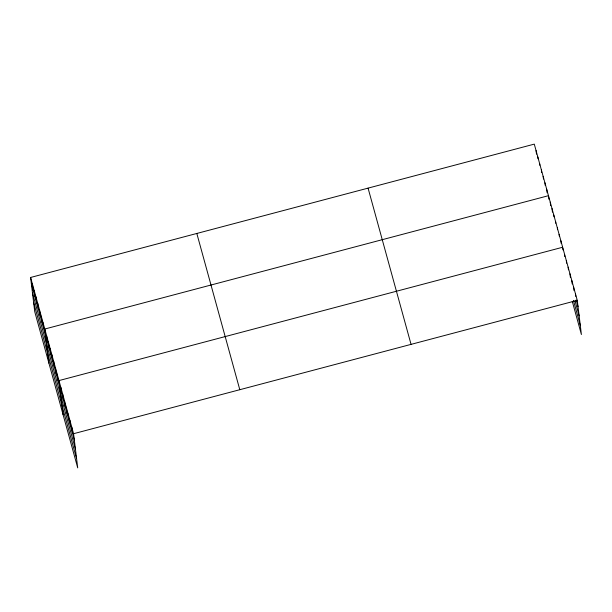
<?xml version="1.0" encoding="UTF-8"?>
<svg xmlns="http://www.w3.org/2000/svg" width="612" height="612" viewBox="0 0 612 612"><rect width="100%" height="100%" fill="white"/><g stroke="black" fill="none" stroke-linecap="round" stroke-linejoin="round"><path stroke-width="0.92" d="M30.6 277.466L73.578 433.709L77.716 467.874L34.731 311.63L30.6 277.466L534.284 144.126L577.269 300.37L581.4 334.535L572.266 301.334M562.65 247.248L58.966 380.588L63.105 414.752M73.578 433.709L577.269 300.37M576.19 299.964L578.019 306.604M575.028 300.882L579.136 315.823M573.436 300.416L580.283 325.316M368.072 188.129L411.05 344.372M196.819 233.463L239.797 389.706M31.357 283.708L74.335 439.944M32.467 292.918L75.452 449.162M33.622 302.412L76.599 458.656M575.441 293.729L575.762 296.399M573.612 287.089L574.041 290.654M571.784 280.449L572.22 284.014M569.956 273.809L570.392 277.374M568.135 267.169L568.456 269.838M566.307 260.528L566.628 263.198M564.585 254.776L564.799 256.558M562.757 248.135L562.979 249.918M560.883 240.799L561.204 243.477M559.108 234.358L559.322 236.14M557.333 227.909L557.547 229.691M555.558 221.468L555.773 223.25M553.784 215.019L554.005 216.801M552.016 208.577L552.445 212.142M550.242 202.128L550.67 205.693M548.903 199.252L548.467 195.687L44.783 329.026L48.922 363.191M546.692 189.238L547.128 192.803M544.925 182.797L545.246 185.467M543.15 176.348L543.471 179.025M541.375 169.906L541.697 172.576M539.6 163.465L539.822 165.24M537.833 157.016L538.047 158.799M536.058 150.575L536.487 154.132M71.757 427.069L72.507 433.304M69.929 420.429L70.686 426.663M68.1 413.788L68.858 420.023M66.272 407.148L67.029 413.383M64.451 400.508L65.201 406.743M62.623 393.868L63.373 400.103M60.795 387.228L61.552 393.462M57.191 374.146L57.949 380.381M55.424 367.697L56.174 373.932M53.649 361.256L54.407 367.491M51.875 354.807L52.632 361.042M50.1 348.366L50.857 354.6M48.333 341.917L49.082 348.151M46.558 335.475L47.315 341.71M43.008 322.585L43.766 328.82M41.241 316.136L41.991 322.371M39.466 309.695L40.216 315.93M37.692 303.246L38.449 309.481M35.917 296.805L36.674 303.039M34.15 290.356L34.899 296.598M32.375 283.914L33.124 290.149"/></g></svg>
